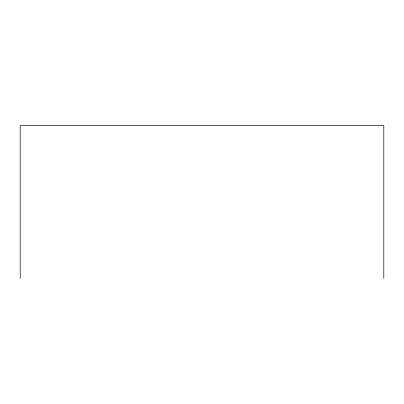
<?xml version="1.0" encoding="UTF-8"?>
<svg xmlns="http://www.w3.org/2000/svg" width="404" height="404" viewBox="0 0 404 404"><rect width="100%" height="100%" fill="white"/><g stroke="black" fill="none" stroke-linecap="round" stroke-linejoin="round"><path stroke-width="0.61" d="M383.8 278.482L383.8 125.518L20.2 125.518L20.2 278.482"/></g></svg>
